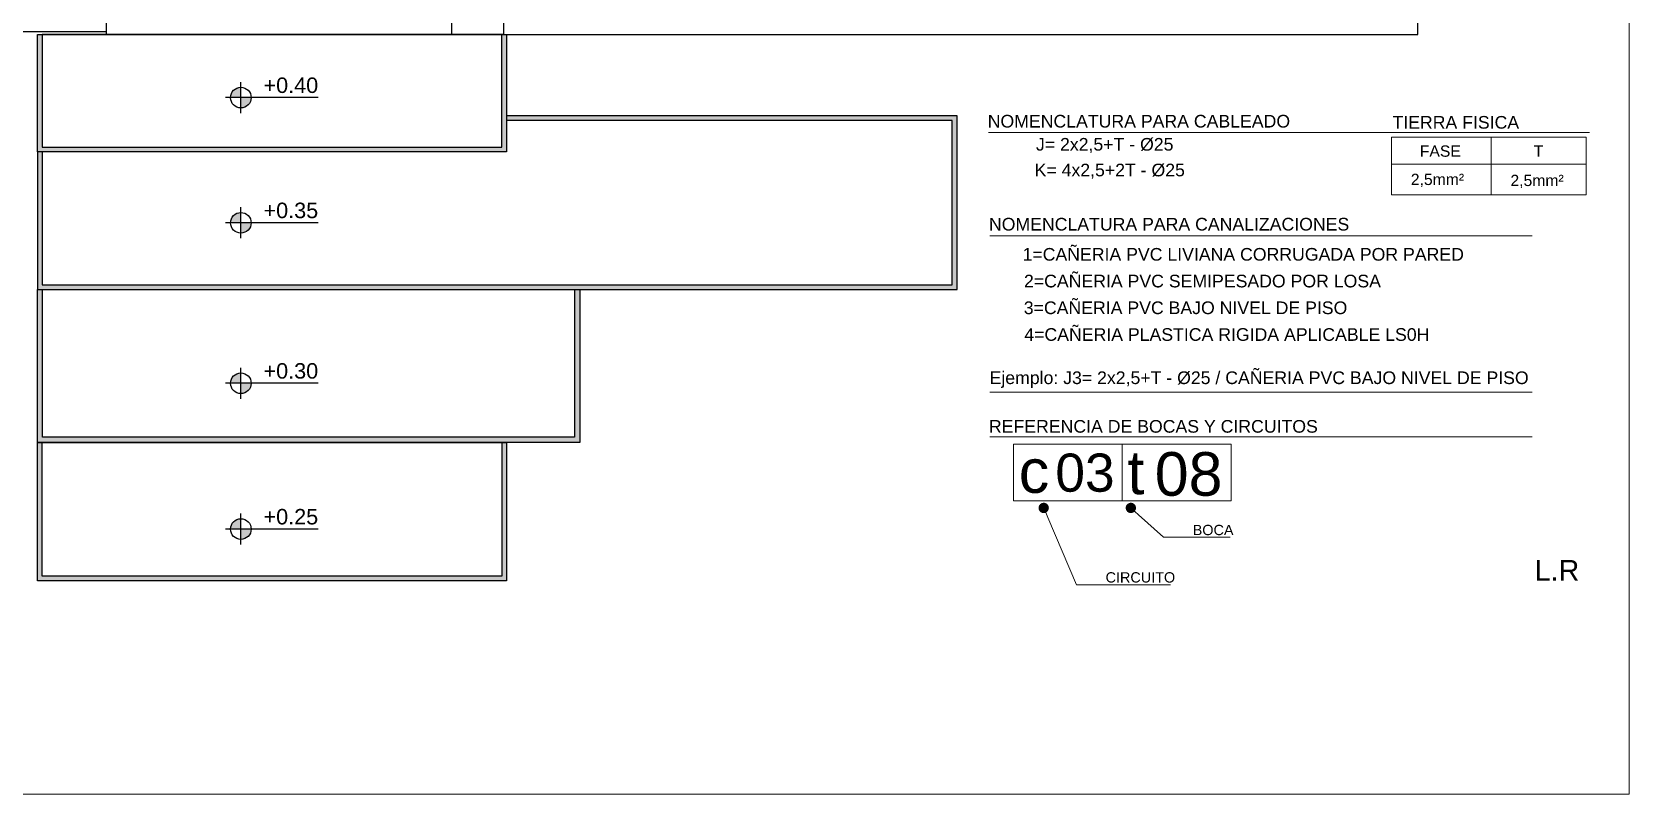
# Model space of a CAD drawing. Header units: millimetres. Extents: x 430 to 1353, y -204 to 152.
# Drawn here: x 653.24 to 668.73, y -9.76 to -2.37 of the extents above; entities that cross this region are included whole.
import ezdxf
from ezdxf import colors
from ezdxf.entities.mleader import LeaderData, LeaderLine
from ezdxf.enums import TextEntityAlignment as Align
from ezdxf.math import Vec2, Vec3

# ---------------------------------------------------------------- set-up
doc = ezdxf.new("R2010")
doc.units = ezdxf.units.MM
doc.layers.get('0').update_dxf_attribs({"color": 250})
for name, color, linetype in [('AN - Designacion Nivel 1-50', 252, 'Continuous'), ('AR - Vista 05', 252, 'Continuous'), ('AR - Vista 1', 252, 'Continuous'), ('H_SUELOS 2', 252, 'Continuous')]:
    doc.layers.add(name, color=color, linetype=linetype)
for name, color, linetype, lineweight in [('E-bocas texto', 149, 'Continuous', 20), ('ND-GLOBAL_Notas', 252, 'Continuous', 9), ('ND-LL_Num', 7, 'Continuous', 9), ('ND-texto', 251, 'Continuous', 15), ('vista', 252, 'Continuous', 15)]:
    doc.layers.add(name, color=color, linetype=linetype, lineweight=lineweight)
doc.styles.add('Arial', font='arial.ttf')
doc.styles.add('IMPLANTACION', font='arial.ttf', dxfattribs={"height": 0.3})
doc.styles.add('Romans 1.100', font='ROMANS.shx', dxfattribs={"height": 0.15})
doc.styles.get("Standard").update_dxf_attribs({"font": 'arial.ttf'})
doc.styles.add('Texto Simbolos 1 50', font='arial.ttf', dxfattribs={"height": 0.15})

# ---------------------------------------------------------------- blocks, each defined once
blk = doc.blocks.new('Designacion Nivel Planta 1 50')
h = blk.add_hatch(color=256)
h.dxf.hatch_style = 1
h.paths.add_polyline_path([(0, 0.1, 0.414214), (-0.1, 0), (0, 0)])
h.paths.add_polyline_path([(0.1, 0), (0, 0), (0, -0.1, 0.414214)])
for p, q in [((0.75, 0), (-0.15, 0)), ((0, -0.15), (0, 0.15))]:
    blk.add_line(p, q)
blk.add_circle((0, 0), 0.1)
at = {"style": 'Texto Simbolos 1 50'}
blk.add_attdef('NIVEL', text='', height=0.15, dxfattribs=at).set_placement((0.75, 0), align=Align.BOTTOM_RIGHT)
blk = doc.blocks.new('PLANTA BAJA')
at = {"layer": 'H_SUELOS 2', "transparency": 33554585}
h = blk.add_hatch(color=9, dxfattribs=at)
h.dxf.hatch_style = 1
h.paths.add_polyline_path([(14.795, 1.436), (14.75, 1.436), (14.75, 0.141), (10.291, 0.141), (10.291, 1.436), (10.246, 1.436), (10.246, 0.095), (14.795, 0.095)])
h.paths.add_polyline_path([(15.505, 2.92), (15.454, 2.92), (15.454, 1.487), (10.296, 1.487), (10.296, 2.92), (10.246, 2.92), (10.246, 1.436), (15.505, 1.436)])
h.paths.add_polyline_path([(19.163, 4.603), (14.795, 4.603), (14.795, 4.557), (19.117, 4.557), (19.117, 2.965), (10.291, 2.965), (10.291, 4.253), (10.246, 4.253), (10.246, 2.92), (10.296, 2.92), (15.454, 2.92), (15.505, 2.92), (19.163, 2.92)])
h.paths.add_polyline_path([(14.795, 5.39), (14.75, 5.39), (14.75, 4.298), (10.291, 4.298), (10.291, 5.39), (10.246, 5.39), (10.246, 4.253), (14.795, 4.253)])
at = {"layer": 'AR - Vista 05'}
blk.add_lwpolyline([(16.235, 9.975), (16.395, 9.975), (16.395, 7.43), (16.445, 7.43), (16.445, 7.2), (16.395, 7.2), (14.765, 7.2), (14.765, 5.39), (14.265, 5.39), (14.265, 7.2), (13.715, 7.2), (13.715, 7.43), (16.235, 7.43)], close=True, dxfattribs=at)
at = {"layer": 'AR - Vista 1'}
blk.add_line((10.915, 5.39), (10.915, 5.515), dxfattribs=at)
for points in [[(14.795, 5.39), (23.63, 5.39), (23.63, 6.7)], [(10.915, 5.415), (8.04, 5.415), (8.04, 0)], [(10.246, 4.253), (10.246, 2.92), (19.163, 2.92), (19.163, 4.603), (14.795, 4.603)], [(10.291, 4.253), (10.291, 2.965), (19.117, 2.965), (19.117, 4.557), (14.795, 4.557)]]:
    blk.add_lwpolyline(points, dxfattribs=at)
for points in [[(14.795, 4.253), (10.246, 4.253), (10.246, 5.39), (14.795, 5.39)], [(10.291, 4.298), (14.75, 4.298), (14.75, 5.39), (10.291, 5.39)], [(15.505, 1.436), (10.246, 1.436), (10.246, 2.92), (15.505, 2.92)], [(15.454, 1.487), (10.296, 1.487), (10.296, 2.92), (15.454, 2.92)], [(10.246, 1.436), (14.795, 1.436), (14.795, 0.095), (10.246, 0.095)], [(14.75, 0.141), (10.291, 0.141), (10.291, 1.436), (14.75, 1.436)]]:
    blk.add_lwpolyline(points, close=True, dxfattribs=at)
blk = doc.blocks.new('_Dot')
at = {"color": 0, "linetype": 'ByBlock', "lineweight": -2}
blk.add_line((-0.5, 0), (-1, 0), dxfattribs=at)
at = {"color": 0, "linetype": 'ByBlock', "const_width": 0.5}
blk.add_lwpolyline([(-0.25, 0, 1), (0.25, 0, 1)], format="xyb", close=True, dxfattribs=at)
blk = doc.blocks.new('Nomenclatura toma 10 A')
at = {"lineweight": 9}
blk.add_lwpolyline([(0, 0.0522), (0.3993, 0.0522), (0.3993, -0.0522), (0, -0.0522)], close=True, dxfattribs=at)
blk.add_wipeout([(0, 0.0522), (0.3993, 0.0522), (0.3993, -0.0522), (0, -0.0522)], dxfattribs=at)
for p, q in [((0, -0.0522), (0, 0.0522)), ((0, 0.0522), (0.3993, 0.0522)), ((0.1996, 0.0522), (0.1996, -0.0522)), ((0.1996, 0.0522), (0.1996, -0.0522)), ((0.3993, 0.0522), (0.3993, -0.0522)), ((0, -0.0522), (0.3993, -0.0522)), ((0, -0.0522), (0.3993, -0.0522))]:
    blk.add_line(p, q, dxfattribs=at)
at = {"lineweight": 9, "style": 'IMPLANTACION'}
for s, p in [('t', (0.2092, -0.0399)), ('c', (0.0097, -0.0373))]:
    blk.add_text(s, height=0.08, dxfattribs=at).set_placement(p)
for p, height in [((0.0769, -0.0353), 0.07), ((0.2594, -0.0426), 0.08)]:
    blk.add_attdef('00', p, '', height=height, dxfattribs=at)

msp = doc.modelspace()

# ---------------------------------------------------------------- linework, layer by layer
at = {"layer": 'E-bocas texto'}
for p, q in [((666.426, -3.393), (668.312, -3.393)), ((666.426, -3.393), (666.426, -3.952)), ((667.391, -3.393), (667.391, -3.952)), ((668.312, -3.393), (668.312, -3.952)), ((666.426, -3.653), (668.312, -3.653)), ((666.426, -3.952), (668.312, -3.952))]:
    msp.add_line(p, q, dxfattribs=at)
at = {"layer": 'ND-GLOBAL_Notas'}
msp.add_lwpolyline([(641.065, 31.558), (668.729, 31.558), (668.729, -9.758), (641.065, -9.758)], close=True, dxfattribs=at)
at = {"layer": 'ND-texto'}
for p, q in [((662.519, -3.347), (668.345, -3.347)), ((662.532, -4.347), (667.79, -4.347)), ((662.532, -5.863), (667.79, -5.863)), ((662.532, -6.295), (667.79, -6.295))]:
    msp.add_line(p, q, dxfattribs=at)

# ---------------------------------------------------------------- block references
at = {"layer": 'AN - Designacion Nivel 1-50'}
for p, values in [((655.268, -3.009), {'NIVEL': '+0.40'}), ((655.268, -4.222), {'NIVEL': '+0.35'}), ((655.268, -5.777), {'NIVEL': '+0.30'}), ((655.268, -7.19), {'NIVEL': '+0.25'})]:
    msp.add_blockref('Designacion Nivel Planta 1 50', p, dxfattribs=at).add_auto_attribs(values)
at = {"layer": 'AR - Vista 05'}
msp.add_blockref('PLANTA BAJA', (643.05, -7.788), dxfattribs=at)

# ---------------------------------------------------------------- texts
at = {"layer": 'E-bocas texto', "style": 'Arial'}
for s, height, p in [('FASE', 0.1091, (666.7, -3.582)), ('T', 0.109, (667.805, -3.582)), ('2,5mm²', 0.1091, (666.613, -3.856)), ('2,5mm²', 0.1091, (667.579, -3.866))]:
    msp.add_text(s, height=height, dxfattribs=at).set_placement(p)
at = {"layer": 'ND-texto', "style": 'Arial'}
for s, p in [('NOMENCLATURA PARA CABLEADO', (662.51, -3.299)), ('TIERRA FISICA', (666.435, -3.31)), ('J= 2x2,5+T - Ø25', (662.978, -3.523)), ('K= 4x2,5+2T - Ø25', (662.965, -3.772)), ('NOMENCLATURA PARA CANALIZACIONES', (662.522, -4.297)), ('1=CAÑERIA PVC LIVIANA CORRUGADA POR PARED', (662.848, -4.589)), ('2=CAÑERIA PVC SEMIPESADO POR LOSA ', (662.862, -4.848)), ('3=CAÑERIA PVC BAJO NIVEL DE PISO', (662.86, -5.107)), ('4=CAÑERIA PLASTICA RIGIDA APLICABLE LS0H', (662.865, -5.366)), ('Ejemplo: J3= 2x2,5+T - Ø25 / CAÑERIA PVC BAJO NIVEL DE PISO', (662.528, -5.785)), ('REFERENCIA DE BOCAS Y CIRCUITOS', (662.522, -6.256))]:
    msp.add_text(s, height=0.12266, dxfattribs=at).set_placement(p)
at = {"layer": 'vista', "insert": (667.812, -7.689), "char_height": 0.2, "attachment_point": 7}
msp.add_mtext_dynamic_manual_height_columns('L.R ', width=22.16827, gutter_width=3.75, heights=[0], dxfattribs=at)

# ---------------------------------------------------------------- leaders
at = {"layer": 'ND-texto'}
ml = msp.add_multileader_mtext('Standard', dxfattribs=at)
ml.set_content('{\\fArial|b0|i0|c0|p34;CIRCUITO}', color=256, style='Romans 1.100')
ml.set_leader_properties(color=256, linetype='ByLayer', lineweight=-1)
ml.set_arrow_properties(name='DOT')
ml.build(insert=Vec2(0, 0))
ml.multileader.update_dxf_attribs({"text_left_attachment_type": 5, "text_right_attachment_type": 6, "dogleg_length": 0.00005, "arrow_head_size": 0.1})
ctx = ml.context
ctx.base_point, ctx.char_height, ctx.arrow_head_size, ctx.landing_gap_size, ctx.plane_origin = Vec3(663.453, -7.73), 0.1, 0.1, 0.2, Vec3(665.728, -3.263)
ctx.left_attachment, ctx.right_attachment = 5, 6
notes = []
notes.append((ctx, [(0, (1, 1, 0), (663.37, -7.73), (1, 0), 0.0829, [(0, [(663.053, -6.985)], 0, [])])]))
ctx.mtext.insert, ctx.mtext.rotation, ctx.mtext.width, ctx.mtext.defined_height, ctx.mtext.line_spacing_factor, ctx.mtext.flow_direction = Vec3(663.653, -7.608), 6.283185, 3.02496, 1.274, 0.9, 5
ml = msp.add_multileader_mtext('Standard', dxfattribs=at)
ml.set_content('{\\fArial|b0|i0|c0|p34;BOCA}', color=256, style='Romans 1.100')
ml.set_leader_properties(color=256, linetype='ByLayer', lineweight=-1)
ml.set_arrow_properties(name='DOT')
ml.build(insert=Vec2(0, 0))
ml.multileader.update_dxf_attribs({"text_left_attachment_type": 5, "text_right_attachment_type": 6, "dogleg_length": 0.00005, "arrow_head_size": 0.1})
ctx = ml.context
ctx.base_point, ctx.char_height, ctx.arrow_head_size, ctx.landing_gap_size, ctx.plane_origin = Vec3(664.298, -7.27), 0.1, 0.1, 0.2, Vec3(666.573, -3.263)
ctx.left_attachment, ctx.right_attachment = 5, 6
notes.append((ctx, [(0, (1, 1, 0), (664.215, -7.27), (1, 0), 0.0829, [(0, [(663.898, -6.985)], 0, [])])]))
ctx.mtext.insert, ctx.mtext.rotation, ctx.mtext.width, ctx.mtext.defined_height, ctx.mtext.line_spacing_factor, ctx.mtext.flow_direction = Vec3(664.498, -7.149), 6.283185, 3.02496, 1.274, 0.9, 5
for ctx, leaders in notes:
    for number, flags, end, landing, length, lines in leaders:
        leader = LeaderData()
        leader.index, (leader.has_last_leader_line, leader.has_dogleg_vector, leader.attachment_direction) = number, flags
        leader.last_leader_point, leader.dogleg_vector, leader.dogleg_length = Vec3(end), Vec3(landing), length
        for number, points, colour, breaks in lines:
            line = LeaderLine()
            line.index, line.vertices, line.color, line.breaks = number, Vec3.list(points), colors.encode_raw_color(colour), breaks
            leader.lines.append(line)
        ctx.leaders.append(leader)

# ---------------------------------------------------------------- next in the draw order: block references
at = {"layer": 'ND-LL_Num'}
ref = msp.add_blockref('Nomenclatura toma 10 A', (662.76, -6.642), dxfattribs=dict(at, xscale=5.282771172938025, yscale=5.282771172938025, zscale=5.282771172938025))
ref.add_attrib('00', '03', (663.166, -6.828), dxfattribs={"layer": '0', "lineweight": 9, "height": 0.3698, "style": 'IMPLANTACION'})
ref.add_attrib('00', '08', (664.13, -6.867), dxfattribs={"layer": '0', "lineweight": 9, "height": 0.4226, "style": 'IMPLANTACION'})

doc.saveas('drawing.dxf')
